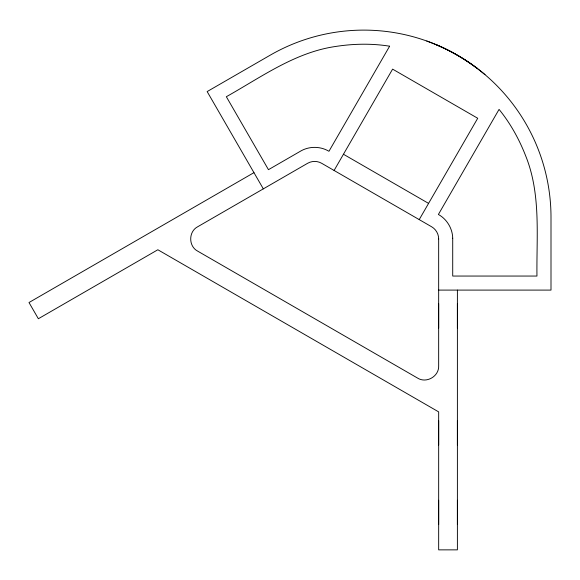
<?xml version="1.0" encoding="UTF-8"?>
<svg xmlns="http://www.w3.org/2000/svg" width="580" height="580" viewBox="0 0 580 580"><rect width="100%" height="100%" fill="white"/><g stroke="black" fill="none" stroke-linecap="round" stroke-linejoin="round"><path stroke-width="0.87" d="M457.395 290.094L457.395 549.862L438.668 549.862L438.668 411.887L157.847 249.755L38.36 318.739L29 302.528L253.96 172.644M334.094 170.462L392.602 69.129L477.717 118.269L419.217 219.61M438.668 290.094L551 290.094L551 217.326A187.217 187.217 0 0 0 270.178 55.194L207.154 91.575L263.32 188.862M426.757 41.02C447.956 48.691 467.741 60.117 484.989 74.639M436.174 44.674C450.74 50.786 464.529 58.754 477.115 68.309L475.665 67.215M343.454 154.251L428.576 203.392M457.395 303.666L457.395 328.005M457.395 420.681L457.395 445.02M457.395 500.243L457.395 524.581M438.668 303.666L438.668 328.005M438.668 420.681L438.668 445.02M438.668 500.243L438.668 524.581M438.668 238.953L438.661 365.951C439.111 376.34 426.387 383.685 417.614 378.102L197.628 251.104C188.406 246.297 188.406 231.594 197.628 226.787L307.632 163.284C311.902 160.805 317.398 160.805 321.668 163.292L431.65 226.787C435.935 229.245 438.683 234.008 438.668 238.953M452.712 238.213L452.712 276.051L536.957 276.051C536.457 236.096 541.075 194.227 525.784 156.15C519.252 139.359 510.436 123.38 499.061 109.388L438.393 214.469C446.904 219.167 452.523 228.498 452.712 238.213M389.622 46.204L328.954 151.286C320.638 146.269 309.756 146.073 301.252 150.749L268.46 169.679L226.338 96.715C261.196 77.176 295.147 52.243 335.769 46.444C353.575 43.703 371.816 43.348 389.622 46.204"/></g></svg>
